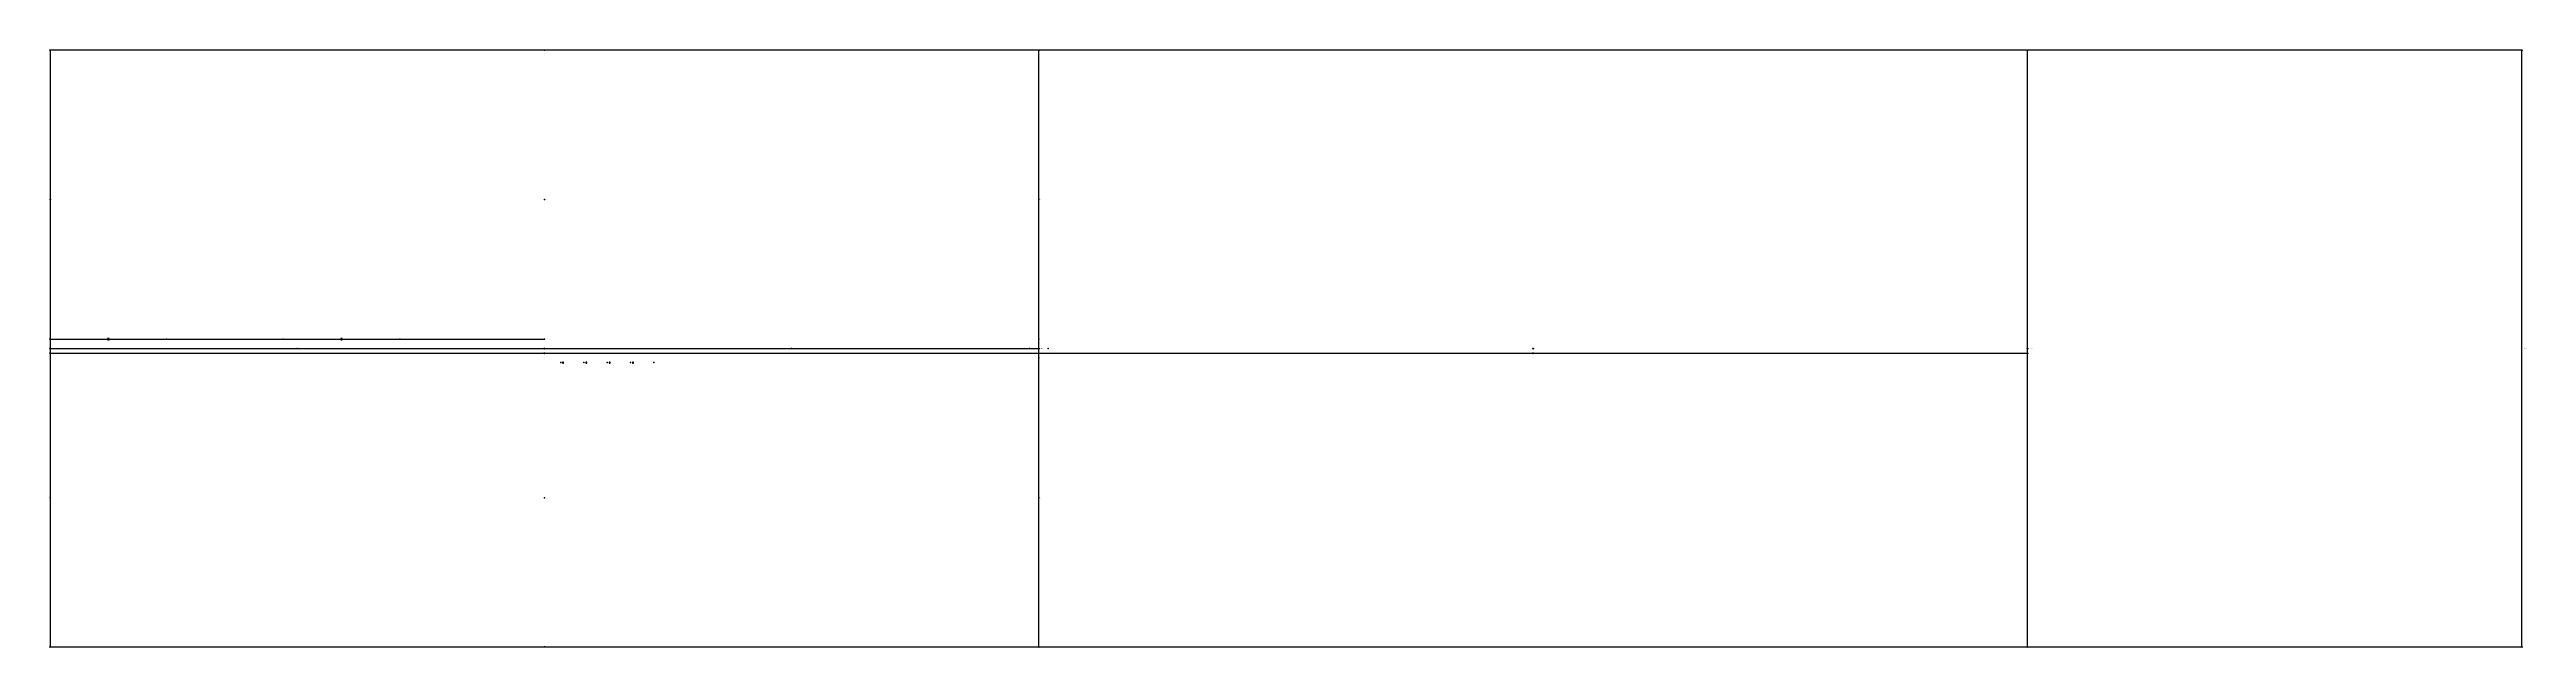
# Model space of a CAD drawing. Extents: x 0 to 15310, y -1 to 11282.
# Drawn here: x 9999 to 15310, y 9999 to 11282 of the extents above; entities outside this region: 3.
import ezdxf

# ---------------------------------------------------------------- set-up
doc = ezdxf.new("R2010")
doc.units = 0

# ---------------------------------------------------------------- blocks, each defined once
blk = doc.blocks.new('MANHOLE')
blk.add_circle((0, 0), 1)
blk.add_text('M', height=0.8).set_placement((0, 0))
blk = doc.blocks.new('HYDRANT')
for p, q in [((-0.8, 0), (0.8, 0)), ((0, -0.8), (0, 0.8))]:
    blk.add_line(p, q)
blk.add_circle((0, 0), 0.8)
blk = doc.blocks.new('VALVE')
for p, q in [((-0.5, -0.5), (0.5, 0.5)), ((-0.5, 0.5), (0.5, -0.5)), ((-0.5, -0.5), (-0.5, 0.5)), ((0.5, -0.5), (0.5, 0.5))]:
    blk.add_line(p, q)
blk = doc.blocks.new('POLE')
blk.add_circle((0, 0), 0.5)
blk.add_text('P', height=0.4).set_placement((0, 0))
blk = doc.blocks.new('BOX')
for p, q in [((1.5, 1.5), (-1.5, 1.5)), ((-1.5, 1.5), (-1.5, -1.5)), ((-1.5, -1.5), (1.5, 1.5)), ((-1.5, 1.5), (1.5, -1.5)), ((1.5, -1.5), (1.5, 1.5)), ((-1.5, -1.5), (1.5, -1.5))]:
    blk.add_line(p, q)
blk = doc.blocks.new('METER')
for p, q in [((1, 1), (-1, 1)), ((-1, 1), (-1, -1)), ((1, -1), (1, 1)), ((-1, -1), (1, -1))]:
    blk.add_line(p, q)
blk.add_text('Mtr', height=0.6).set_placement((0, 0))

msp = doc.modelspace()

# ---------------------------------------------------------------- linework, layer by layer
at = {"layer": 'FIGURES'}
for p, q in [((12120, 11280), (10000, 11280)), ((10000, 11280), (10000, 10000)), ((14240, 11280), (12120, 11280)), ((12120, 10000), (12120, 11280)), ((15300, 11280), (14240, 11280)), ((14240, 10000), (14240, 11280)), ((15300, 10000), (15300, 11280)), ((10000, 10660), (10250, 10660)), ((10000, 10640), (10530, 10640)), ((10000, 10640), (11060, 10640)), ((10000, 10630), (11060, 10630)), ((10250, 10660), (10500, 10660)), ((10500, 10660), (10750, 10660)), ((10530, 10640), (11060, 10640)), ((10750, 10660), (11060, 10660)), ((11060, 10640), (11590, 10640)), ((11060, 10640), (11060, 10640)), ((11060, 10640), (12120, 10640)), ((11060, 10630), (12120, 10630)), ((11590, 10640), (12100, 10640)), ((12120, 10630), (13180, 10630)), ((13180, 10630), (14240, 10630)), ((10000, 10000), (12120, 10000)), ((12120, 10000), (14240, 10000)), ((14240, 10000), (15300, 10000))]:
    msp.add_line(p, q, dxfattribs=at)
at = {"layer": 'PIPE_E_0_NONE'}
for p, q in [((10000, 10660), (10250, 10660)), ((10250, 10660), (10500, 10660)), ((10500, 10660), (10750, 10660)), ((10750, 10660), (11060, 10660))]:
    msp.add_line(p, q, dxfattribs=at)
at = {"layer": 'PIPE_G_4_PE'}
for p, q in [((10000, 10630), (11060, 10630)), ((11060, 10630), (12120, 10630)), ((12120, 10630), (13180, 10630)), ((13180, 10630), (14240, 10630))]:
    msp.add_line(p, q, dxfattribs=at)
at = {"layer": 'PIPE_W_12_PVC'}
for p, q in [((12120, 11280), (10000, 11280)), ((10000, 11280), (10000, 10000)), ((14240, 11280), (12120, 11280)), ((12120, 10000), (12120, 11280)), ((15300, 11280), (14240, 11280)), ((14240, 10000), (14240, 11280)), ((15300, 10000), (15300, 11280)), ((10000, 10000), (12120, 10000)), ((12120, 10000), (14240, 10000)), ((14240, 10000), (15300, 10000))]:
    msp.add_line(p, q, dxfattribs=at)
at = {"layer": 'PIPE_W_8_PVC'}
for p, q in [((10000, 10640), (10530, 10640)), ((10530, 10640), (11060, 10640)), ((11060, 10640), (11590, 10640)), ((11590, 10640), (12100, 10640))]:
    msp.add_line(p, q, dxfattribs=at)
at = {"layer": 'POINTS'}
for p in [(10000, 11280), (10000, 11280), (11060, 11280), (12120, 11280), (12120, 11280), (14240, 11280), (15300, 11280), (10000, 10960), (11060, 10960), (12120, 10960), (10000, 10660), (10000, 10640), (10000, 10640, 7), (10000, 10640), (10000, 10630), (10125, 10660), (10250, 10660), (10500, 10660), (10530, 10640), (10625, 10660), (10750, 10660), (11060, 10660), (11060, 10640), (11060, 10640, 2.7), (11060, 10640), (11060, 10630), (11590, 10640), (12100, 10640), (12120, 10660), (12120, 10640), (12120, 10640, -1.5), (12120, 10640), (12120, 10630), (12140, 10640), (13180, 10640, -5.8), (13180, 10630), (14240, 10640, -10), (14240, 10630), (11095, 10610), (11100, 10610), (11145, 10610), (11150, 10610), (11195, 10610), (11200, 10610), (11245, 10610), (11250, 10610), (11295, 10610), (12120, 10620), (10000, 10320), (11060, 10320), (12120, 10320), (10000, 10000), (10000, 10000), (11060, 10000), (12120, 10000), (12120, 10000), (14240, 10000, -11.4), (14240, 10000), (15300, 10000, -13.7), (15300, 10000), (0, 0)]:
    msp.add_point(p, dxfattribs=at)

# ---------------------------------------------------------------- block references
at = {"layer": 'STRUCT_E'}
msp.add_blockref('MANHOLE', (10000, 10660), dxfattribs=at)
at = {"layer": 'STRUCT_EBOX'}
for p in [(10125, 10660), (10625, 10660)]:
    msp.add_blockref('BOX', p, dxfattribs=at)
at = {"layer": 'STRUCT_EPOLE'}
for p in [(10250, 10660), (10500, 10660), (10750, 10660), (11060, 10660)]:
    msp.add_blockref('POLE', p, dxfattribs=at)
at = {"layer": 'STRUCT_G'}
msp.add_blockref('MANHOLE', (10000, 10630), dxfattribs=at)
at = {"layer": 'STRUCT_GAS'}
for p in [(11060, 10630), (12120, 10630), (13180, 10630), (14240, 10630)]:
    msp.add_blockref('MANHOLE', p, dxfattribs=at)
at = {"layer": 'STRUCT_GMET'}
for p in [(11100, 10610), (11150, 10610), (11200, 10610), (11250, 10610)]:
    msp.add_blockref('METER', p, dxfattribs=at)
at = {"layer": 'STRUCT_HYD'}
for p in [(10530, 10640), (11060, 10640), (11590, 10640)]:
    msp.add_blockref('HYDRANT', p, dxfattribs=at)
at = {"layer": 'STRUCT_W'}
for p in [(10000, 10640), (10000, 10000)]:
    msp.add_blockref('MANHOLE', p, dxfattribs=at)
at = {"layer": 'STRUCT_WM'}
for p in [(10000, 11280), (12120, 11280), (14240, 11280), (15300, 11280), (12120, 10000), (14240, 10000), (15300, 10000)]:
    msp.add_blockref('MANHOLE', p, dxfattribs=at)
at = {"layer": 'STRUCT_WV'}
msp.add_blockref('VALVE', (12100, 10640), dxfattribs=at)
at = {"layer": 'STRUCT_WW'}
msp.add_blockref('MANHOLE', (10000, 10640), dxfattribs=at)
at = {"layer": 'STRUCT_WWM'}
for p in [(11060, 10640), (12120, 10640), (13180, 10640), (14240, 10640), (14240, 10000), (15300, 10000)]:
    msp.add_blockref('MANHOLE', p, dxfattribs=at)

# ---------------------------------------------------------------- texts
at = {"layer": 'PIPE_E_0_NONE_TEXT'}
for p in [(10125, 10660), (10375, 10660), (10625, 10660), (10905, 10660)]:
    msp.add_text('0" NONE E', height=1.5, dxfattribs=at).set_placement(p)
at = {"layer": 'PIPE_G_4_PE_TEXT'}
for p in [(10530, 10630), (11590, 10630), (12650, 10630), (13710, 10630)]:
    msp.add_text('4" PE G', height=1.5, dxfattribs=at).set_placement(p)
at = {"layer": 'PIPE_W_12_PVC_TEXT'}
for p in [(11060, 11280), (13180, 11280), (14770, 11280), (10000, 10640), (12120, 10640), (14240, 10640), (15300, 10640), (11060, 10000), (13180, 10000), (14770, 10000)]:
    msp.add_text('12" PVC W', height=1.5, dxfattribs=at).set_placement(p)
at = {"layer": 'PIPE_W_8_PVC_TEXT'}
for p in [(10265, 10640), (10795, 10640), (11325, 10640), (11845, 10640)]:
    msp.add_text('8" PVC W', height=1.5, dxfattribs=at).set_placement(p)
at = {"layer": 'POINT_DESC'}
for s, p in [('CL_NS0_EW4', (10001, 11279)), ('WM', (10001, 11279)), ('CL_NS1_EW4', (11061, 11279)), ('CL_NS2_EW4', (12121, 11279)), ('WM', (12121, 11279)), ('WM', (14241, 11279)), ('WM', (15301, 11279)), ('CL_NS0_EW3', (10001, 10959)), ('CL_NS1_EW3', (11061, 10959)), ('CL_NS2_EW3', (12121, 10959)), ('EPOLE', (10001, 10659)), ('CL_NS0_EW2', (10001, 10639)), ('WWM', (10001, 10639)), ('HYD', (10001, 10639)), ('GAS', (10001, 10629)), ('EBOX', (10126, 10659)), ('EPOLE', (10251, 10659)), ('EPOLE', (10501, 10659)), ('HYD', (10531, 10639)), ('EBOX', (10626, 10659)), ('EPOLE', (10751, 10659)), ('EPOLE', (11061, 10659)), ('CL_NS1_EW2', (11061, 10639)), ('WWM', (11061, 10639)), ('HYD', (11061, 10639)), ('GAS', (11061, 10629)), ('HYD', (11591, 10639)), ('WV', (12101, 10639)), ('WV', (12121, 10659)), ('CL_NS2_EW2', (12121, 10639)), ('WWM', (12121, 10639)), ('HYD', (12121, 10639)), ('GAS', (12121, 10629)), ('WV', (12141, 10639)), ('WWM', (13181, 10639)), ('GAS', (13181, 10629)), ('WWM', (14241, 10639)), ('GAS', (14241, 10629)), ('WMET', (11096, 10609)), ('GMET', (11101, 10609)), ('WMET', (11146, 10609)), ('GMET', (11151, 10609)), ('WMET', (11196, 10609)), ('GMET', (11201, 10609)), ('WMET', (11246, 10609)), ('GMET', (11251, 10609)), ('WMET', (11296, 10609)), ('WV', (12121, 10619)), ('CL_NS0_EW1', (10001, 10319)), ('CL_NS1_EW1', (11061, 10319)), ('CL_NS2_EW1', (12121, 10319)), ('CL_NS0_EW0', (10001, 9999)), ('WM', (10001, 9999)), ('CL_NS1_EW0', (11061, 9999)), ('CL_NS2_EW0', (12121, 9999)), ('WM', (12121, 9999)), ('WWM', (14241, 9999)), ('WM', (14241, 9999)), ('WWM', (15301, 9999)), ('WM', (15301, 9999)), ('DONE', (1, -1))]:
    msp.add_text(s, height=0.4, dxfattribs=at).set_placement(p)
at = {"layer": 'POINT_IDS'}
for s, p in [('2003', (10001, 11281)), ('1004', (10001, 11281)), ('1104', (11061, 11281)), ('2005', (12121, 11281)), ('1204', (12121, 11281)), ('2007', (14241, 11281)), ('2002', (15301, 11281)), ('1003', (10001, 10961)), ('1103', (11061, 10961)), ('1203', (12121, 10961)), ('6000', (10001, 10661)), ('2200', (10001, 10641)), ('2010', (10001, 10641)), ('4000', (10001, 10631)), ('1002', (10001, 10641)), ('6010', (10126, 10661)), ('6001', (10251, 10661)), ('6002', (10501, 10661)), ('2011', (10531, 10641)), ('6011', (10626, 10661)), ('6003', (10751, 10661)), ('6004', (11061, 10661)), ('2201', (11061, 10641)), ('2012', (11061, 10641)), ('4001', (11061, 10631)), ('1102', (11061, 10641)), ('2013', (11591, 10641)), ('2022', (12101, 10641)), ('2021', (12121, 10661)), ('2202', (12121, 10641)), ('2014', (12121, 10641)), ('4002', (12121, 10631)), ('1202', (12121, 10641)), ('2023', (12141, 10641)), ('2203', (13181, 10641)), ('4003', (13181, 10631)), ('2204', (14241, 10641)), ('4004', (14241, 10631)), ('2030', (11096, 10611)), ('4010', (11101, 10611)), ('2031', (11146, 10611)), ('4011', (11151, 10611)), ('2032', (11196, 10611)), ('4012', (11201, 10611)), ('2033', (11246, 10611)), ('4013', (11251, 10611)), ('2034', (11296, 10611)), ('2020', (12121, 10621)), ('1001', (10001, 10321)), ('1101', (11061, 10321)), ('1201', (12121, 10321)), ('2000', (10001, 10001)), ('1000', (10001, 10001)), ('1100', (11061, 10001)), ('2004', (12121, 10001)), ('1200', (12121, 10001)), ('2301', (14241, 10001)), ('2006', (14241, 10001)), ('2302', (15301, 10001)), ('2001', (15301, 10001)), ('9999', (1, 1))]:
    msp.add_text(s, height=0.5, dxfattribs=at).set_placement(p)

doc.saveas('drawing.dxf')
